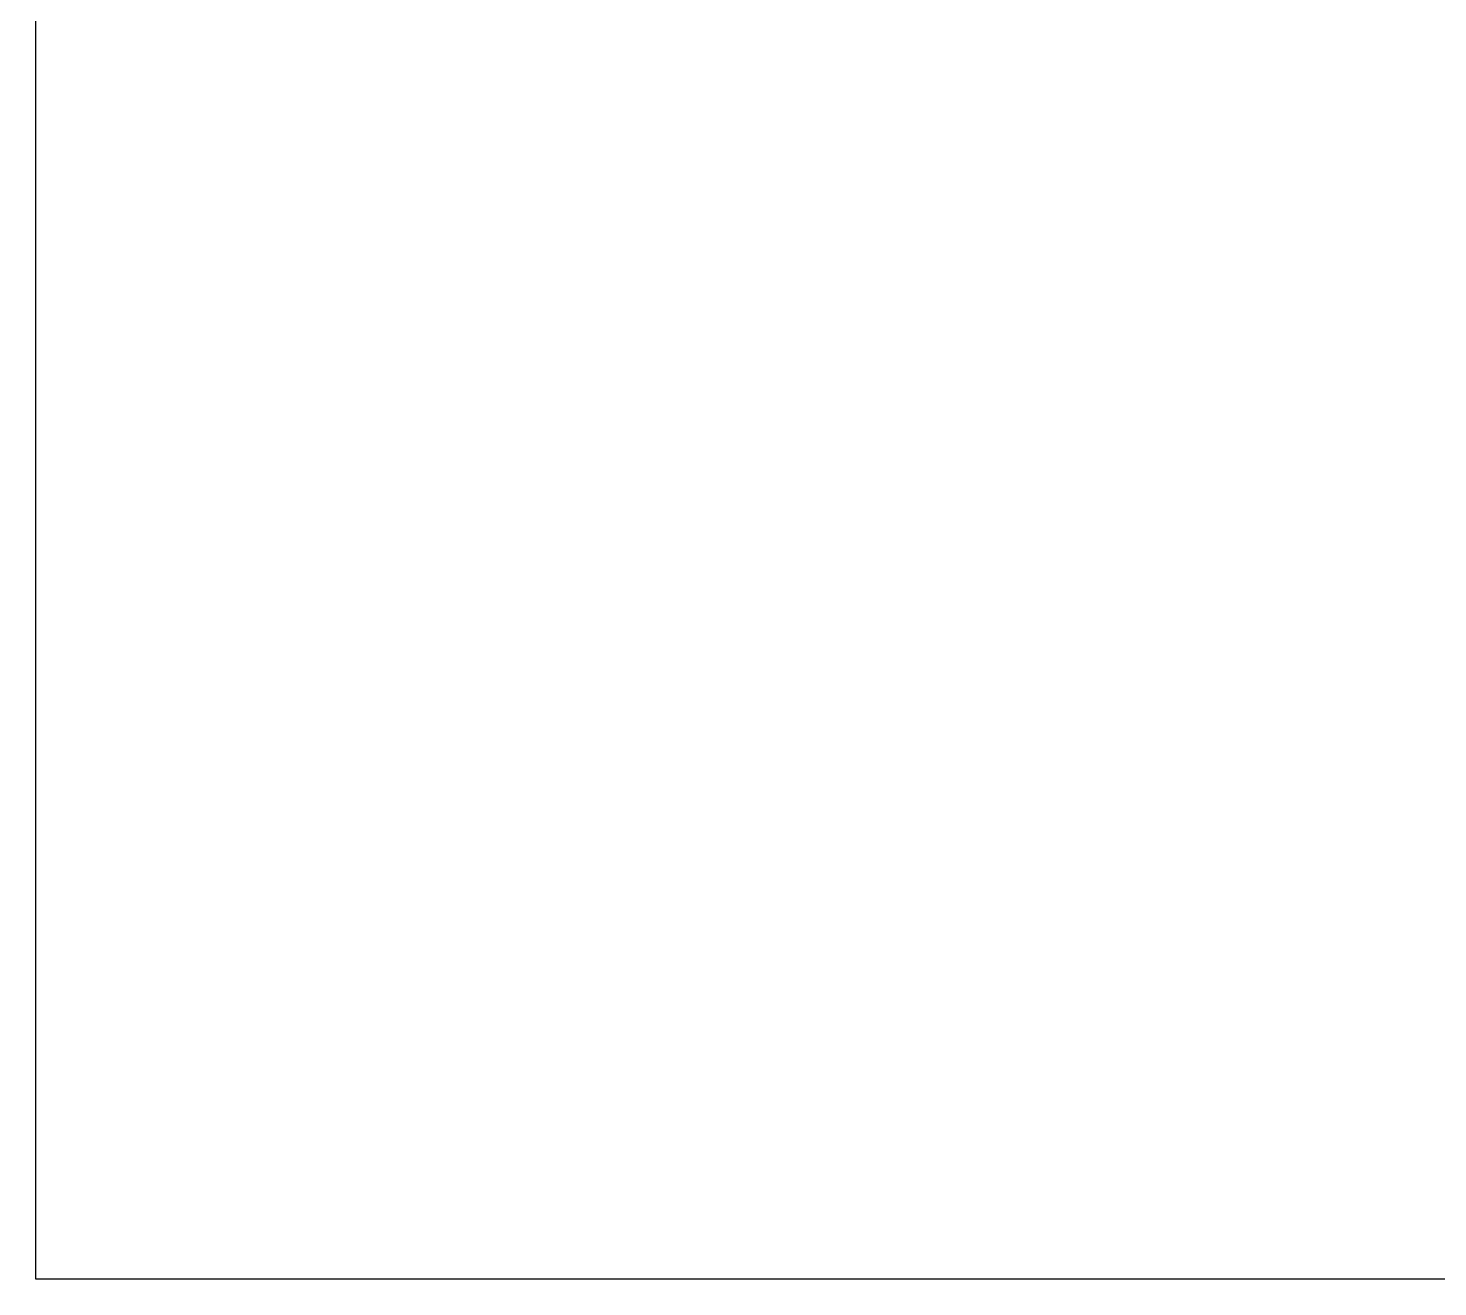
# Model space of a CAD drawing. Extents: x 0 to 1066, y 0 to 761.
# Drawn here: x 777.3 to 880.3, y 402.9 to 494.9 of the extents above; entities that cross this region are included whole.
import ezdxf

# ---------------------------------------------------------------- set-up
doc = ezdxf.new("R2010")
doc.units = 0
doc.header["$MEASUREMENT"] = 0

msp = doc.modelspace()

# ---------------------------------------------------------------- linework, layer by layer
for points in [[(183.390323, 95.266879, 0.000001), (192.989143, 95.254457, 0.000118)], [(329.859243, 95.267872, -0.000023), (352.558836, 95.240684, -0.000004), (375.624384, 95.211821, -0.198594)], [(479.458836, 95.240684, -0.000004), (502.524384, 95.211821, -0.198594)], [(710.559243, 95.267872, -0.000023), (733.258836, 95.240684, -0.000004), (756.324384, 95.211821, -0.198594)], [(416.092229, 95.24091, -0.000004), (439.072908, 95.212432, -0.198597)], [(542.992229, 95.24091, -0.000004), (565.972908, 95.212432, -0.198597)], [(606.442229, 95.24091, -0.000004), (629.422908, 95.212432, -0.198597)], [(669.892229, 95.24091, -0.000004), (692.872908, 95.212432, -0.198597)]]:
    msp.add_lwpolyline(points, format="xyb")
msp.add_lwpolyline([(409.06215, 749.15415), (40.8618, 749.132981), (40.8618, 380.65769), (40.8618, 12.1824), (501.2973, 12.1824), (961.7328, 12.1824), (961.7328, 380.646631), (961.7328, 749.110861), (961.41555, 749.1633, 0.040886), (961.153339, 749.184871, 0.000002), (934.190609, 749.194398, 0.000089), (904.448031, 749.199508, 0.000054), (869.1804, 749.195529, -0.000029), (813.61687, 749.186499, -0.000004), (696.10453, 749.175037, -0.000004), (556.774728, 749.163736, -0.000004)], format="xyb", close=True)
msp.add_lwpolyline([(960.8868, 569.4426), (960.8868, 403.4574), (869.3496, 403.4574), (777.8124, 403.4574), (777.8124, 473.6754), (777.8124, 543.8934), (868.7574, 543.8934), (959.7024, 543.8934), (959.7024, 544.4433), (959.7024, 544.9932), (868.7574, 544.9932), (777.8124, 544.9932), (777.8124, 550.7883), (777.8124, 556.5834), (868.7574, 556.5834), (959.7024, 556.5834), (959.7024, 557.1333), (959.7024, 557.6832), (868.7574, 557.6832), (777.8124, 557.6832), (777.8124, 646.5555), (777.8124, 735.4278), (869.3496, 735.4278), (960.8868, 735.4278)], close=True)

doc.saveas('drawing.dxf')
